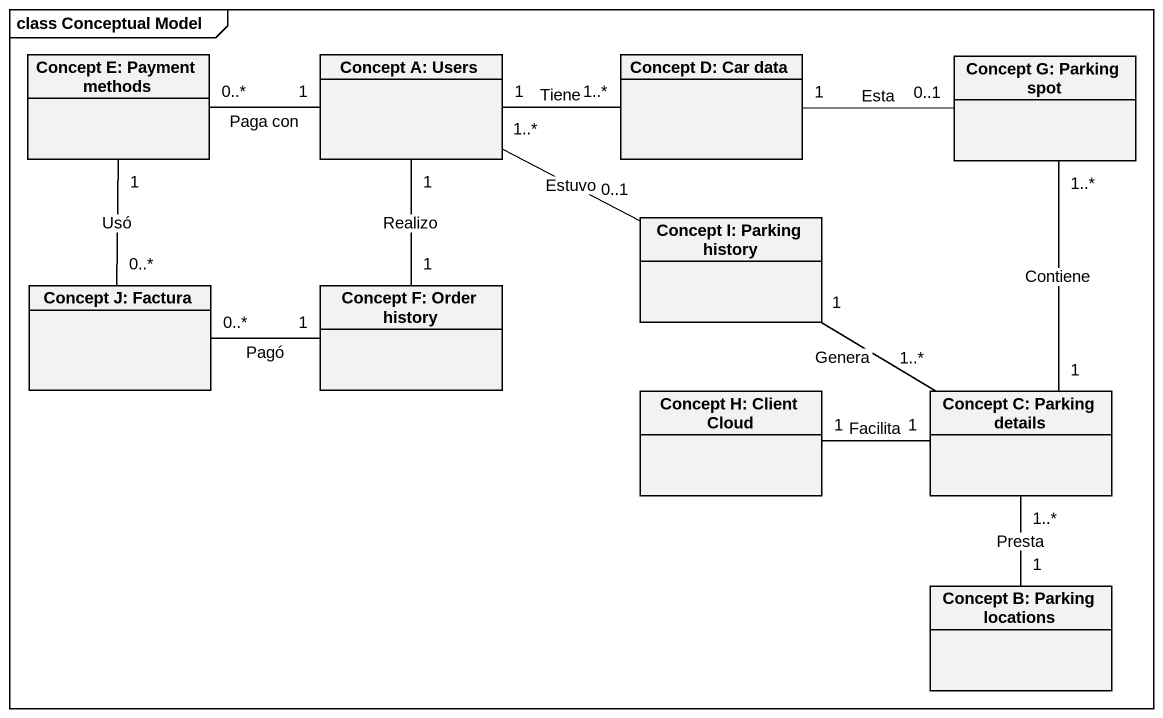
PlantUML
@startuml
mainframe class Conceptual Model
hide circle
hide empty members
class "Concept E: Payment methods" as Concept_E_Payment_methods
class "Concept A: Users" as Concept_A_Users
class "Concept D: Car data" as Concept_D_Car_data
class "Concept G: Parking spot" as Concept_G_Parking_spot
class "Concept I: Parking history" as Concept_I_Parking_history
class "Concept J: Factura" as Concept_J_Factura
class "Concept F: Order history" as Concept_F_Order_history
class "Concept H: Client Cloud" as Concept_H_Client_Cloud
class "Concept C: Parking details" as Concept_C_Parking_details
class "Concept B: Parking locations" as Concept_B_Parking_locations
Concept_A_Users "1" -left- "0..*" Concept_E_Payment_methods : Paga con
Concept_A_Users "1" -right- "1..*" Concept_D_Car_data : Tiene
Concept_A_Users "1..*" -right- "0..1" Concept_I_Parking_history : Estuvo
Concept_A_Users "1" -- "1" Concept_F_Order_history : Realizo
Concept_D_Car_data "1" -right- "0..1" Concept_G_Parking_spot : Esta
Concept_G_Parking_spot "1..*" -- "1" Concept_C_Parking_details : Contiene
Concept_J_Factura "0..*" -up- "1" Concept_E_Payment_methods : Usó
Concept_F_Order_history "1" -left- "0..*" Concept_J_Factura : Pagó
Concept_H_Client_Cloud "1" -right- "1" Concept_C_Parking_details : Facilita
Concept_C_Parking_details "1..*" -left- "1" Concept_I_Parking_history : Genera
Concept_B_Parking_locations "1" -up- "1..*" Concept_C_Parking_details : Presta
@enduml
